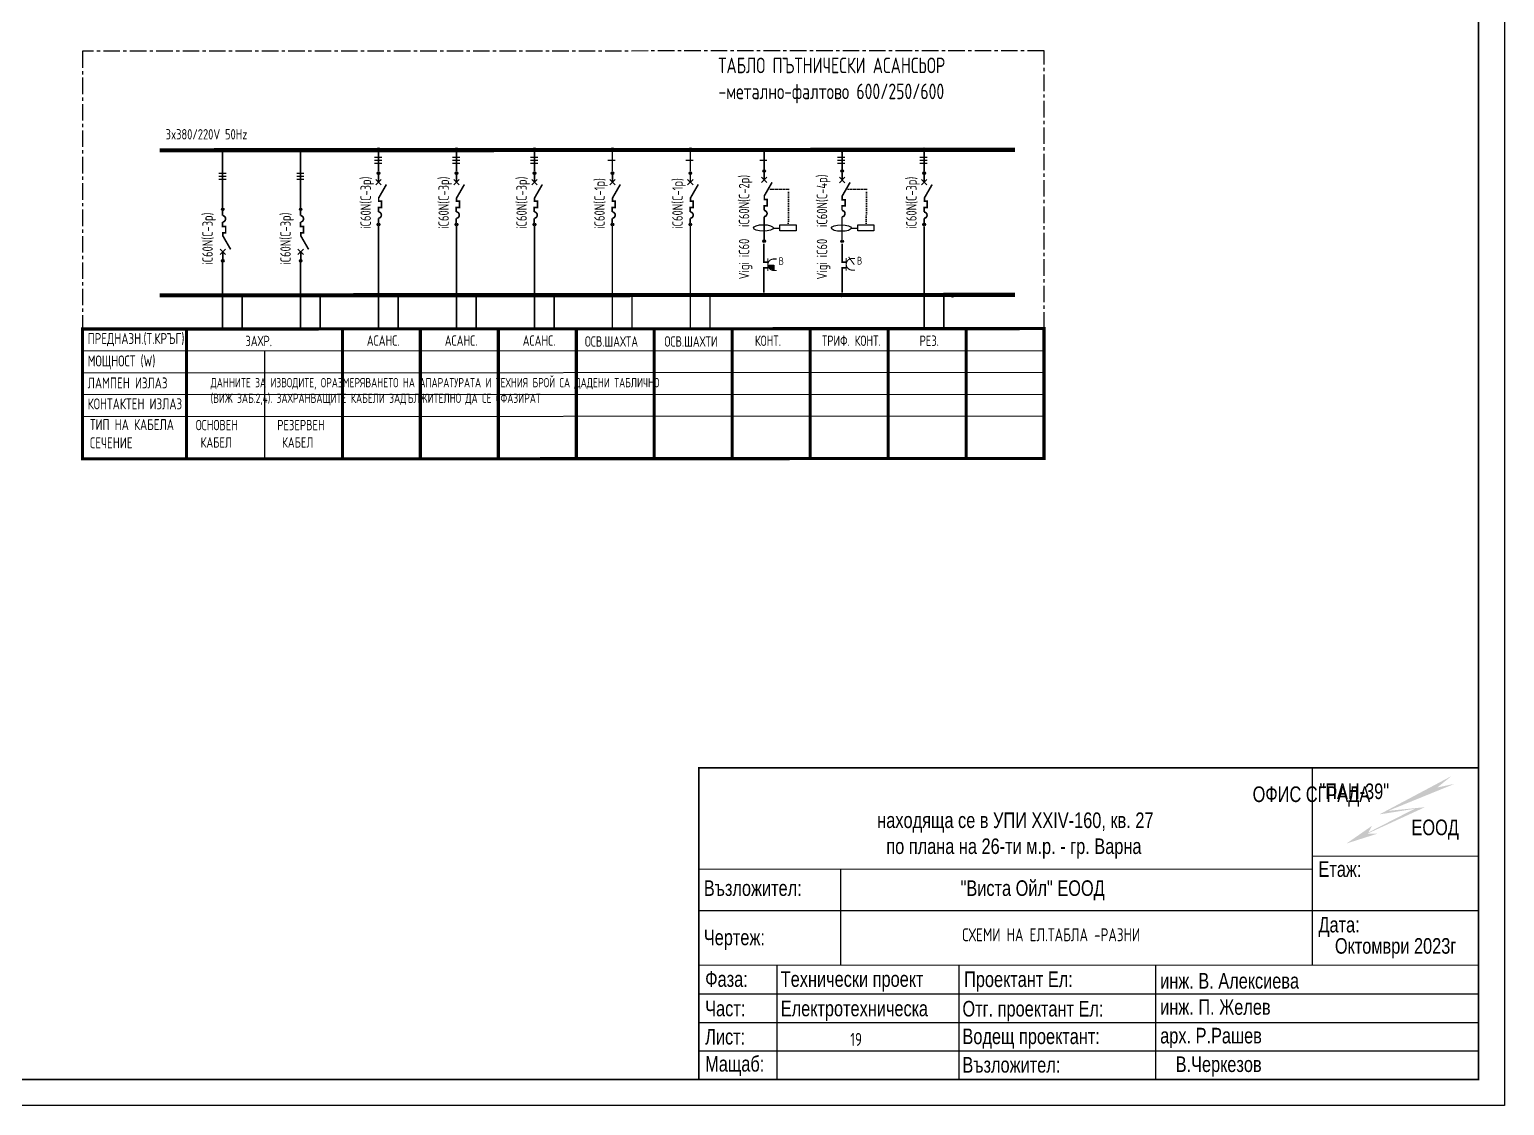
# Model space of a CAD drawing. Extents: x 25325 to 182345, y 3956 to 147305.
# Drawn here: x 29659 to 32497, y 12677 to 14748 of the extents above; entities that cross this region are included whole.
import ezdxf

# ---------------------------------------------------------------- set-up
doc = ezdxf.new("R2010")
doc.units = 0
doc.header["$MEASUREMENT"] = 0
doc.header["$PDMODE"] = 32
doc.header["$PDSIZE"] = 5
for name, pattern in [('ACAD_ISO07W100', [3.5, 0.5, -3]), ('CENTER', [50.8, 31.75, -6.35, 6.35, -6.35]), ('DASHED', [0.75, 0.5, -0.25]), ('HIDDENX2', [19.05, 12.7, -6.35])]:
    doc.linetypes.add(name, pattern=pattern)
doc.layers.get('0').update_dxf_attribs({"linetype": 'CONTINUOUS'})
doc.layers.add('CAT6A UNDERGROUND PORTS ROUTING', color=1, linetype='CONTINUOUS')
doc.layers.add('ELSH', color=111, linetype='CONTINUOUS')
doc.styles.add('ARIAL', font='arial.ttf', dxfattribs={"width": 0.75})
doc.styles.get("Standard").update_dxf_attribs({"font": 'simplex.shx', "width": 0.7, "height": 10})
doc.styles.add('Tabla_100', font='simplex.shx', dxfattribs={"width": 0.7, "height": 20})

# ---------------------------------------------------------------- blocks, each defined once
blk = doc.blocks.new('A2_M100')
at = {"ltscale": 30}
blk.add_lwpolyline([(0, 4200), (5940.6, 4200), (5940.6, 0), (0, 0)], close=True, dxfattribs=at)
at = {"const_width": 3}
blk.add_lwpolyline([(5890.6, 4150), (200, 4150), (200, 50), (5890.6, 50)], close=True, dxfattribs=at)
blk = doc.blocks.new('AS_VO_EL_LOGO')
for points in [[(-52.2, 584), (-191, 510.1), (-45.8, 569.2), (-79.2, 562.1)], [(-120, 522.6), (-238.9, 461.7), (-103.9, 523.8)], [(-190, 510.3), (-178, 516.7), (-103.9, 524.1), (-190.3, 510.3)], [(-253.9, 454.3), (-205.1, 488.3), (-212.8, 473.5), (-195.5, 472.9)]]:
    blk.add_hatch(color=256).paths.add_polyline_path(points)
for p, q in [((-320, 600), (-320, 220)), ((-1227.8, 404.5), (-1227.8, 220.8)), ((-1350, 220), (-1350, 0)), ((-1000, 220), (-1000, 0)), ((-620.6, 0), (-620.6, 220.1)), ((-1500, 165), (0, 165)), ((-1500, 110), (0, 110)), ((-1500, 55), (0, 55))]:
    blk.add_line(p, q)
at = {"const_width": 3}
blk.add_lwpolyline([(0, 600), (-1500, 600), (-1500, 0), (0, 0)], close=True, dxfattribs=at)
at = {"const_width": 2.1, "flags": 128}
for points in [[(-320, 430), (1, 430)], [(-320, 405), (-1500, 405)], [(-1500, 325), (0, 325)], [(0, 220), (-1500, 220)]]:
    blk.add_lwpolyline(points, dxfattribs=at)
at = {"char_height": 30, "attachment_point": 1, "style": 'ARIAL'}
for s, insert in [('\\fArial|b0|i0|c204|p34;"ПАН-39" ', (-306.1, 569.8)), ('{\\fArial|b0|i0|c204|p34;^I^I^I^I^I              ОФИС СГРАДА\\Pнаходяща се в УПИ }XXIV-160, {\\fArial|b0|i0|c204|p34;кв. 27\\P  по плана на 26-ти м.р. - гр. Варна}', (-1156.9, 564.1)), ('\\fArial|b0|i0|c204|p34;ЕООД', (-129, 500.3)), ('Етаж:', (-308, 420.1)), ('Възложител:', (-1490.6, 383.4)), ('{\\fArial|b0|i0|c204|p34;"Виста Ойл" ЕООД}', (-996.6, 383.4)), ('Дата:', (-308, 313.1)), ('Чертеж:', (-1490.6, 288.6)), ('{\\fArial|b0|i0|c204|p34;Октомври 2023г}', (-276.3, 272.2)), ('Фаза:', (-1488, 208.4)), ('{\\fArial|b0|i0|c204|p34;Технически проект}', (-1342.6, 208.4)), ('{\\fArial|b0|i0|c204|p34;Проектант Ел:}', (-989.8, 208)), ('{\\fArial|b0|i0|c204|p34;инж. В.} {\\fArial|b0|i0|c204|p34;Алексиева}', (-612.5, 205)), ('Част:', (-1488, 151.8)), ('{\\fArial|b0|i0|c204|p34;Електротехническа}', (-1342.6, 151.8)), ('Отг. проектант Ел:', (-993, 151.3)), ('{\\fArial|b0|i0|c204|p34;инж. П. Желев}', (-612.5, 154.6)), ('Лист:', (-1488, 97.4)), ('Водещ проектант:', (-993, 98.2)), ('{\\fArial|b0|i0|c204|p34;арх. Р.Рашев}', (-612.5, 99.5)), ('Мащаб:', (-1488, 45.3)), ('Възложител:', (-993, 43.3)), ('{\\fArial|b0|i0|c204|p34;В.Черкезов}', (-582.7, 44.5))]:
    blk.add_mtext(s, dxfattribs=dict(at, insert=insert))

msp = doc.modelspace()

# ---------------------------------------------------------------- linework, layer by layer
at = {"layer": 'CAT6A UNDERGROUND PORTS ROUTING'}
for p, q in [((31080.28, 14294.54), (31091.59, 14294.28)), ((31091.59, 14294.28), (31091.59, 14283.5))]:
    msp.add_line(p, q, dxfattribs=at)
at = {"layer": 'CAT6A UNDERGROUND PORTS ROUTING', "const_width": 2}
for points in [[(31080.02, 14307.34), (31080.02, 14283.2)], [(31230.81, 14308.15), (31230.81, 14284.01)], [(31235.41, 14310.28), (31246.3, 14295.45)]]:
    msp.add_lwpolyline(points, dxfattribs=at)
for points in [[(31097.14, 14306.38), (31091.05, 14306.38, 1.008433), (31091.31, 14284.24), (31097.14, 14284.24)], [(31247.93, 14307.19), (31241.84, 14307.19, 1.008433), (31242.1, 14285.06), (31247.93, 14285.06)]]:
    msp.add_lwpolyline(points, format="xyb", dxfattribs=at)
at = {"layer": 'CAT6A UNDERGROUND PORTS ROUTING'}
for points in [[(31080.03, 14294.54), (31091.59, 14294.54), (31091.59, 14283.5), (31084.91, 14285.55)], [(31080.28, 14294.54), (31081.57, 14289.15), (31091.59, 14294.28), (31091.33, 14283.76)], [(31091.59, 14283.5), (31084.91, 14285.55), (31080.28, 14294.54), (31081.57, 14289.15)], [(31080.8, 14290.95), (31080.54, 14291.72), (31080.28, 14293.26), (31080.28, 14294.03)], [(31087.99, 14284.53), (31089.02, 14284.27), (31080.8, 14290.95), (31080.54, 14291.72)], [(31087.99, 14283.76), (31085.42, 14285.04), (31088.76, 14284.01), (31086.19, 14284.78)], [(31090.82, 14283.76), (31087.73, 14284.01), (31087.99, 14283.76), (31085.42, 14285.04)], [(31088.76, 14284.01), (31086.19, 14284.78), (31087.99, 14284.53), (31089.02, 14284.27)], [(31091.59, 14294.28), (31091.33, 14283.76), (31090.82, 14283.76), (31087.73, 14284.01)], [(31231.59, 14291.76), (31231.33, 14292.53), (31231.08, 14294.07), (31231.08, 14294.84)], [(31238.78, 14285.34), (31239.81, 14285.08), (31231.59, 14291.76), (31231.33, 14292.53)], [(31241.61, 14284.57), (31238.53, 14284.82), (31238.78, 14284.57), (31236.21, 14285.85)], [(31238.78, 14284.57), (31236.21, 14285.85), (31239.55, 14284.82), (31236.98, 14285.6)], [(31239.55, 14284.82), (31236.98, 14285.6), (31238.78, 14285.34), (31239.81, 14285.08)]]:
    msp.add_solid(points, dxfattribs=at)
at = {"layer": 'ELSH'}
for p, q in [((30323.38, 14502.53, -9708.4), (30337.38, 14502.53, -9708.4)), ((30323.38, 14496.53, -9708.4), (30337.38, 14496.53, -9708.4)), ((30323.38, 14490.53, -9708.4), (30337.38, 14490.53, -9708.4)), ((30473.38, 14502.53, -9708.4), (30487.38, 14502.53, -9708.4)), ((30473.38, 14496.53, -9708.4), (30487.38, 14496.53, -9708.4)), ((30473.38, 14490.53, -9708.4), (30487.38, 14490.53, -9708.4)), ((30623.38, 14502.53, -9708.4), (30637.38, 14502.53, -9708.4)), ((30623.38, 14496.53, -9708.4), (30637.38, 14496.53, -9708.4)), ((30623.38, 14490.53, -9708.4), (30637.38, 14490.53, -9708.4)), ((30772.17, 14496.53, -19416.79), (30786.17, 14496.53, -19416.79)), ((30922.17, 14496.53, -19416.79), (30936.17, 14496.53, -19416.79)), ((31064.27, 14496.73, -9708.4), (31078.27, 14496.73, -9708.4)), ((31214.27, 14502.53, -9708.4), (31228.27, 14502.53, -9708.4)), ((31214.27, 14496.53, -9708.4), (31228.27, 14496.53, -9708.4)), ((31214.27, 14490.53, -9708.4), (31228.27, 14490.53, -9708.4)), ((31372.68, 14502.53, -9708.4), (31386.68, 14502.53, -9708.4)), ((31372.68, 14496.53, -9708.4), (31386.68, 14496.53, -9708.4)), ((31372.68, 14490.53, -9708.4), (31386.68, 14490.53, -9708.4)), ((30023.4, 14471.71, -9708.4), (30037.4, 14471.71, -9708.4)), ((30023.4, 14465.71, -9708.4), (30037.4, 14465.71, -9708.4)), ((30023.4, 14459.71, -9708.4), (30037.4, 14459.71, -9708.4)), ((30173.4, 14471.71, -9708.4), (30187.4, 14471.71, -9708.4)), ((30173.4, 14465.71, -9708.4), (30187.4, 14465.71, -9708.4)), ((30173.4, 14459.71, -9708.4), (30187.4, 14459.71, -9708.4)), ((30325.6, 14459.59, -9708.4), (30336, 14449.2, -9708.4)), ((30325.6, 14449.2, -9708.4), (30336, 14459.59, -9708.4)), ((30475.6, 14459.59, -9708.4), (30486, 14449.2, -9708.4)), ((30475.6, 14449.2, -9708.4), (30486, 14459.59, -9708.4)), ((30625.6, 14459.59, -9708.4), (30636, 14449.2, -9708.4)), ((30625.6, 14449.2, -9708.4), (30636, 14459.59, -9708.4)), ((30775.6, 14459.59, -9708.4), (30786, 14449.2, -9708.4)), ((30775.6, 14449.2, -9708.4), (30786, 14459.59, -9708.4)), ((30925.6, 14459.59, -9708.4), (30936, 14449.2, -9708.4)), ((30925.6, 14449.2, -9708.4), (30936, 14459.59, -9708.4)), ((31067.71, 14463.75), (31078.1, 14453.36)), ((31067.71, 14453.36), (31078.1, 14463.75)), ((31217.71, 14463.55), (31228.1, 14453.16)), ((31217.71, 14453.16), (31228.1, 14463.55)), ((31375.6, 14459.39, -9708.4), (31386, 14449, -9708.4)), ((31375.6, 14449, -9708.4), (31386, 14459.39, -9708.4)), ((30025.89, 14315.06, -9708.4), (30036.29, 14325.45, -9708.4)), ((30025.89, 14325.45, -9708.4), (30036.29, 14315.06, -9708.4)), ((30175.89, 14315.06, -9708.4), (30186.29, 14325.45, -9708.4)), ((30175.89, 14325.45, -9708.4), (30186.29, 14315.06, -9708.4)), ((29761.37, 14129.53), (31611.37, 14130.41)), ((30111.37, 14130.09), (30111.48, 13922.09)), ((29761.37, 14087.53), (31611.37, 14088.41)), ((29761.37, 14045.53), (31611.37, 14046.41)), ((29761.37, 14003.53), (31611.37, 14004.41))]:
    msp.add_line(p, q, dxfattribs=at)
at = {"layer": 'ELSH', "linetype": 'CENTER'}
msp.add_lwpolyline([(31611.37, 14707.06), (29761.37, 14706.19), (29761.37, 14171.53), (31611.37, 14172.41)], close=True, dxfattribs=at)
at = {"layer": 'ELSH'}
for points, const_width in [([(29909.7, 14515.62), (31555.29, 14516.54)], 8), ([(31072.9, 14476.49), (31072.9, 14512.5)], 3), ([(31222.9, 14476.29), (31222.9, 14512.3)], 3), ([(31072.9, 14473.5), (31072.9, 14458.56)], 3.15), ([(31222.9, 14473.3), (31222.9, 14458.36)], 3.15), ([(31079.31, 14300.04), (31073.24, 14300.04), (31072.29, 14300.04), (31072.29, 14335.71)], 3.15), ([(31231.85, 14300.04), (31224.04, 14300.04), (31223.09, 14300.04), (31223.09, 14335.71)], 3.15), ([(31078.74, 14289.6), (31072.1, 14289.6), (31072.1, 14241.4)], 3.15), ([(31231.28, 14289.6), (31222.9, 14289.6), (31222.9, 14241.4)], 3.15), ([(29961.37, 14171.53), (29961.37, 13921.54)], 6), ([(30261.37, 14172.66), (30261.37, 13922.66)], 6), ([(30261.37, 14172.21), (30261.37, 13922.22)], 6), ([(30411.37, 14172.66), (30411.37, 13922.66)], 6), ([(30561.37, 14172.66), (30561.37, 13922.66)], 6), ([(30711.37, 14172.66), (30711.37, 13922.66)], 6), ([(30861.37, 14172.66), (30861.37, 13922.66)], 6), ([(31011.37, 14172.66), (31011.37, 13922.66)], 6), ([(31161.37, 14172.46), (31161.37, 13922.46)], 6), ([(31311.37, 14172.46), (31311.37, 13922.46)], 6), ([(31461.37, 14172.46), (31461.37, 13922.46)], 6)]:
    msp.add_lwpolyline(points, dxfattribs=dict(at, const_width=const_width))
at = {"layer": 'ELSH', "elevation": -9708.4}
for points, const_width in [([(30030.8, 14512.24), (30030.8, 14403.71)], 3), ([(30180.8, 14512.24), (30180.8, 14403.71)], 3), ([(30330.8, 14515.89), (30330.8, 14474.95)], 3), ([(30480.8, 14515.89), (30480.8, 14474.95)], 3), ([(30630.8, 14515.89), (30630.8, 14474.95)], 3), ([(30780.8, 14515.89), (30780.8, 14474.95)], 3), ([(30930.8, 14515.89), (30930.8, 14474.95)], 3), ([(31380.8, 14515.69), (31380.8, 14474.75)], 3), ([(30330.8, 14469.34), (30330.8, 14454.4)], 3.15), ([(30480.8, 14469.34), (30480.8, 14454.4)], 3.15), ([(30630.8, 14469.34), (30630.8, 14454.4)], 3.15), ([(30780.8, 14469.34), (30780.8, 14454.4)], 3.15), ([(30930.8, 14469.34), (30930.8, 14454.4)], 3.15), ([(31380.8, 14469.14), (31380.8, 14454.2)], 3.15), ([(30330.8, 14369.62), (30330.8, 14173.8)], 3), ([(30480.8, 14369.62), (30480.8, 14173.8)], 3), ([(30630.8, 14369.62), (30630.8, 14173.8)], 3), ([(30780.8, 14369.62), (30780.8, 14173.8)], 3), ([(30930.8, 14369.62), (30930.8, 14173.8)], 3), ([(31380.8, 14369.42), (31380.8, 14173.6)], 3), ([(30031.09, 14305.31), (30031.09, 14320.26)], 3.15), ([(30181.09, 14305.31), (30181.09, 14320.26)], 3.15), ([(30030.8, 14300.96), (30030.8, 14172.67)], 3), ([(30180.8, 14300.96), (30180.8, 14172.67)], 3)]:
    msp.add_lwpolyline(points, dxfattribs=dict(at, const_width=const_width))
at = {"layer": 'ELSH', "const_width": 3.15, "elevation": -9708.4}
for points in [[(30346.02, 14449.79), (30331.08, 14423.87), (30331.08, 14417.68), (30336.44, 14417.68), (30336.44, 14405.67), (30330.52, 14405.67), (30330.52, 14396.96, -0.9529545), (30330.52, 14384.84), (30330.52, 14375.43)], [(30496.02, 14449.79), (30481.08, 14423.87), (30481.08, 14417.68), (30486.44, 14417.68), (30486.44, 14405.67), (30480.52, 14405.67), (30480.52, 14396.96, -0.9529545), (30480.52, 14384.84), (30480.52, 14375.43)], [(30646.02, 14449.79), (30631.08, 14423.87), (30631.08, 14417.68), (30636.44, 14417.68), (30636.44, 14405.67), (30630.52, 14405.67), (30630.52, 14396.96, -0.9529545), (30630.52, 14384.84), (30630.52, 14375.43)], [(30796.02, 14449.79), (30781.08, 14423.87), (30781.08, 14417.68), (30786.44, 14417.68), (30786.44, 14405.67), (30780.52, 14405.67), (30780.52, 14396.96, -0.9529545), (30780.52, 14384.84), (30780.52, 14375.43)], [(30946.02, 14449.79), (30931.08, 14423.87), (30931.08, 14417.68), (30936.44, 14417.68), (30936.44, 14405.67), (30930.52, 14405.67), (30930.52, 14396.96, -0.9529545), (30930.52, 14384.84), (30930.52, 14375.43)], [(31396.02, 14449.59), (31381.08, 14423.67), (31381.08, 14417.48), (31386.44, 14417.48), (31386.44, 14405.47), (31380.52, 14405.47), (31380.52, 14396.76, -0.9529545), (31380.52, 14384.64), (31380.52, 14375.23)], [(30046.31, 14324.86), (30031.37, 14350.78), (30031.37, 14356.98), (30036.72, 14356.98), (30036.72, 14368.98), (30030.8, 14368.98), (30030.8, 14377.7, 0.9529545), (30030.8, 14389.81), (30030.8, 14399.22)], [(30196.31, 14324.86), (30181.37, 14350.78), (30181.37, 14356.98), (30186.72, 14356.98), (30186.72, 14368.98), (30180.8, 14368.98), (30180.8, 14377.7, 0.9529545), (30180.8, 14389.81), (30180.8, 14399.22)]]:
    msp.add_lwpolyline(points, format="xyb", dxfattribs=at)
at = {"layer": 'ELSH', "const_width": 3.15}
for points in [[(31088.12, 14453.95), (31073.18, 14428.03), (31073.18, 14420.68), (31078.54, 14420.68), (31078.54, 14408.68), (31072.62, 14408.68), (31072.62, 14399.96, -0.9529545), (31072.62, 14387.85), (31072.62, 14343.16)], [(31238.12, 14453.75), (31223.18, 14427.83), (31223.18, 14420.48), (31228.54, 14420.48), (31228.54, 14408.48), (31222.62, 14408.48), (31222.62, 14399.76, -0.9529545), (31222.62, 14387.65), (31222.62, 14342.96)]]:
    msp.add_lwpolyline(points, format="xyb", dxfattribs=at)
at = {"layer": 'ELSH', "linetype": 'ACAD_ISO07W100'}
for points in [[(31119.33, 14372.14), (31119.76, 14440.63), (31081.13, 14440.83)], [(31269.33, 14372.14), (31269.76, 14440.63), (31231.13, 14440.63)]]:
    msp.add_lwpolyline(points, dxfattribs=at)
at = {"layer": 'ELSH'}
for points in [[(31090.7, 14365.92), (31103.18, 14365.92)], [(31240.7, 14365.72), (31253.18, 14365.72)]]:
    msp.add_lwpolyline(points, dxfattribs=at)
at = {"layer": 'ELSH', "elevation": 9708.4}
for points in [[(31103.18, 14372.34), (31134.14, 14372.14), (31134.14, 14360.41), (31103.18, 14360.61)], [(31253.18, 14372.14), (31284.14, 14372.14), (31284.14, 14360.41), (31253.18, 14360.41)]]:
    msp.add_lwpolyline(points, close=True, dxfattribs=at)
at = {"layer": 'ELSH', "linetype": 'HIDDENX2', "const_width": 8}
msp.add_lwpolyline([(29909.67, 14236.39), (31555.29, 14237.32)], dxfattribs=at)
at = {"layer": 'ELSH', "linetype": 'DASHED', "const_width": 3, "elevation": -9708.4}
for points in [[(30068.64, 14235.25), (30068.64, 14171.53)], [(30218.64, 14235.25), (30218.64, 14171.53)]]:
    msp.add_lwpolyline(points, dxfattribs=at)
at = {"layer": 'ELSH', "linetype": 'HIDDENX2', "const_width": 3, "elevation": -9708.4}
for points in [[(30368.64, 14236.37), (30368.64, 14172.66)], [(30518.64, 14236.37), (30518.64, 14172.66)], [(30668.64, 14236.37), (30668.64, 14172.66)], [(30818.64, 14236.37), (30818.64, 14172.66)], [(30968.64, 14236.37), (30968.64, 14172.66)], [(31418.64, 14236.17), (31418.64, 14172.46)]]:
    msp.add_lwpolyline(points, dxfattribs=at)
at = {"layer": 'ELSH', "const_width": 6}
msp.add_lwpolyline([(31611.37, 13922.41), (29761.37, 13921.54), (29761.37, 14171.53), (31611.37, 14172.41)], close=True, dxfattribs=at)
at = {"layer": 'ELSH'}
for centre in [(30030.8, 14515.24, -9708.4), (30180.8, 14515.24, -9708.4), (31072.6, 14515.33), (31222.6, 14515.13), (31435.56, 14235.83)]:
    msp.add_circle(centre, 3, dxfattribs=at)
for centre in [(31071.39, 14366.08), (31221.39, 14365.88)]:
    msp.add_ellipse(centre, major_axis=(19.31, 0), ratio=0.3219263, dxfattribs=at)
for p in [(30330.97, 14517.82), (30480.97, 14517.82), (30630.97, 14517.82), (30780.97, 14517.82), (30930.97, 14517.82), (31380.97, 14517.62), (31072.9, 14475.87), (31222.9, 14475.67), (30330.8, 14471.71, -9708.4), (30480.8, 14471.71, -9708.4), (30630.8, 14471.71, -9708.4), (30780.8, 14471.71, -9708.4), (30930.8, 14471.71, -9708.4), (31380.8, 14471.51, -9708.4), (30031.09, 14401.83, -9708.4), (30181.09, 14401.83, -9708.4), (30330.8, 14372.82, -9708.4), (30480.8, 14372.82, -9708.4), (30630.8, 14372.82, -9708.4), (30780.8, 14372.82, -9708.4), (30930.8, 14372.82, -9708.4), (31380.8, 14372.62, -9708.4), (31072.9, 14340.55), (31222.9, 14340.35), (30031.09, 14302.95, -9708.4), (30181.09, 14302.95, -9708.4), (31071.91, 14236.37, -9708.4), (31221.91, 14236.17, -9708.4)]:
    msp.add_point(p, dxfattribs=at)
msp.add_solid([(31379.4, 14361.63), (31378.88, 14363.18), (31378.37, 14366.26), (31378.37, 14367.8)], dxfattribs=at)

# ---------------------------------------------------------------- block references
for name, p in [('A2_M100', (26556.75, 12677.11)), ('AS_VO_EL_LOGO', (32447.37, 12727.11))]:
    msp.add_blockref(name, p, dxfattribs=at)

# ---------------------------------------------------------------- texts
at = {"layer": 'CAT6A UNDERGROUND PORTS ROUTING', "char_height": 15, "attachment_point": 1}
for insert in [(31100.79, 14309.79), (31251.58, 14310.6)]:
    msp.add_mtext('В', dxfattribs=dict(at, insert=insert))
at = {"layer": 'ELSH', "attachment_point": 1}
for s, insert, char_height in [('{\\Fsimplex|c204;ТАБЛО ПЪТНИЧЕСКИ АСАНСЬОР \\P-метално-фалтово 600/250/600}', (30984.78, 14693.97), 30), ('\\A1;3x380/220V 50Hz', (29921.18, 14556.38), 20), ('ПРЕДНАЗН.(Т.КРЪГ)', (29771.21, 14163.76), 21), ('ЗАХР.', (30074.82, 14158.57), 20), ('АСАНС.', (30308.3, 14159.27), 20), ('АСАНС.', (30458.3, 14159.27), 20), ('АСАНС.', (30608.3, 14159.27), 20), ('ОСВ.ШАХТА', (30727.88, 14157.64), 20), ('{\\Fsimplex|c204;ОСВ}.{\\Fsimplex|c204;ШАХТИ}', (30881.12, 14157.64), 20), ('КОНТ.', (31055.08, 14159.07), 20), ('ТРИФ. КОНТ.', (31183.91, 14159.07), 20), ('РЕЗ.', (31371.88, 14159.07), 20), ('МОЩНОСТ (W)', (29771.21, 14120.68), 21), ('ЛАМПЕН ИЗЛАЗ', (29771.21, 14078.3), 21), ('{\\Fsimplex|c204;ДАННИТЕ ЗА ИЗВОДИТЕ}, {\\Fsimplex|c204;ОРАЗМЕРЯВАНЕТО НА АПАРАТУРАТА И ТЕХНИЯ БРОЙ СА ДАДЕНИ ТАБЛИЧНО \\P}({\\Fsimplex|c204;ВИЖ ЗАБ}.2{\\Fsimplex|c204;,4). ЗАХРАНВАЩИТЕ КАБЕЛИ ЗАДЪЛЖИТЕЛНО ДА СЕ СФАЗИРАТ}', (30007.77, 14077.35), 18), ('КОНТАКТЕН ИЗЛАЗ', (29771.21, 14038.04), 21), ('ТИП НА КАБЕЛА\\PСЕЧЕНИЕ ', (29775.54, 13998.13), 21)]:
    msp.add_mtext(s, dxfattribs=dict(at, insert=insert, char_height=char_height))
at = {"layer": 'ELSH'}
for s, insert, char_height, attachment_point, rotation in [('iC60N(C-3p)', (30296.13, 14364.37), 20, 1, 90), ('iC60N(C-3p)', (30446.13, 14364.37), 20, 1, 90), ('iC60N(C-3p)', (30596.13, 14364.37), 20, 1, 90), ('iC60N(C-1p)', (30746.13, 14364.37), 20, 1, 90), ('iC60N(C-1p)', (30896.13, 14364.37), 20, 1, 90), ('iC60N(C-3p)', (31346.13, 14364.17), 20, 1, 90), ('iC60N(C-3p)', (29991.87, 14295.16), 20, 1, 90), ('iC60N(C-3p)', (30141.87, 14295.16), 20, 1, 90), ('СХЕМИ НА ЕЛ.ТАБЛА -РАЗНИ', (31454.12, 13018.21), 25, 1, 0), ('{\\Fsimplex|c204;19}', (31249.74, 12816.82), 25, 2, 0)]:
    msp.add_mtext(s, dxfattribs=dict(at, insert=insert, char_height=char_height, attachment_point=attachment_point, rotation=rotation))
at = {"layer": 'ELSH', "ltscale": 30, "char_height": 20, "attachment_point": 1, "rotation": 90}
for s, insert in [('iC60N(C-2p)', (31024.13, 14367.96, -9708.4)), ('iC60N(C-4p)', (31174.13, 14367.76, -9708.4)), ('Vigi iC60', (31024.13, 14267.24, -9708.4)), ('Vigi iC60', (31174.13, 14267.04, -9708.4))]:
    msp.add_mtext(s, dxfattribs=dict(at, insert=insert))
at = {"layer": 'ELSH', "char_height": 20, "attachment_point": 1, "style": 'Tabla_100'}
for s, insert in [('ОСНОВЕН\\P КАБЕЛ', (29979.2, 13996.72)), ('РЕЗЕРВЕН\\P КАБЕЛ', (30135.88, 13996.72))]:
    msp.add_mtext(s, dxfattribs=dict(at, insert=insert))

doc.saveas('drawing.dxf')
